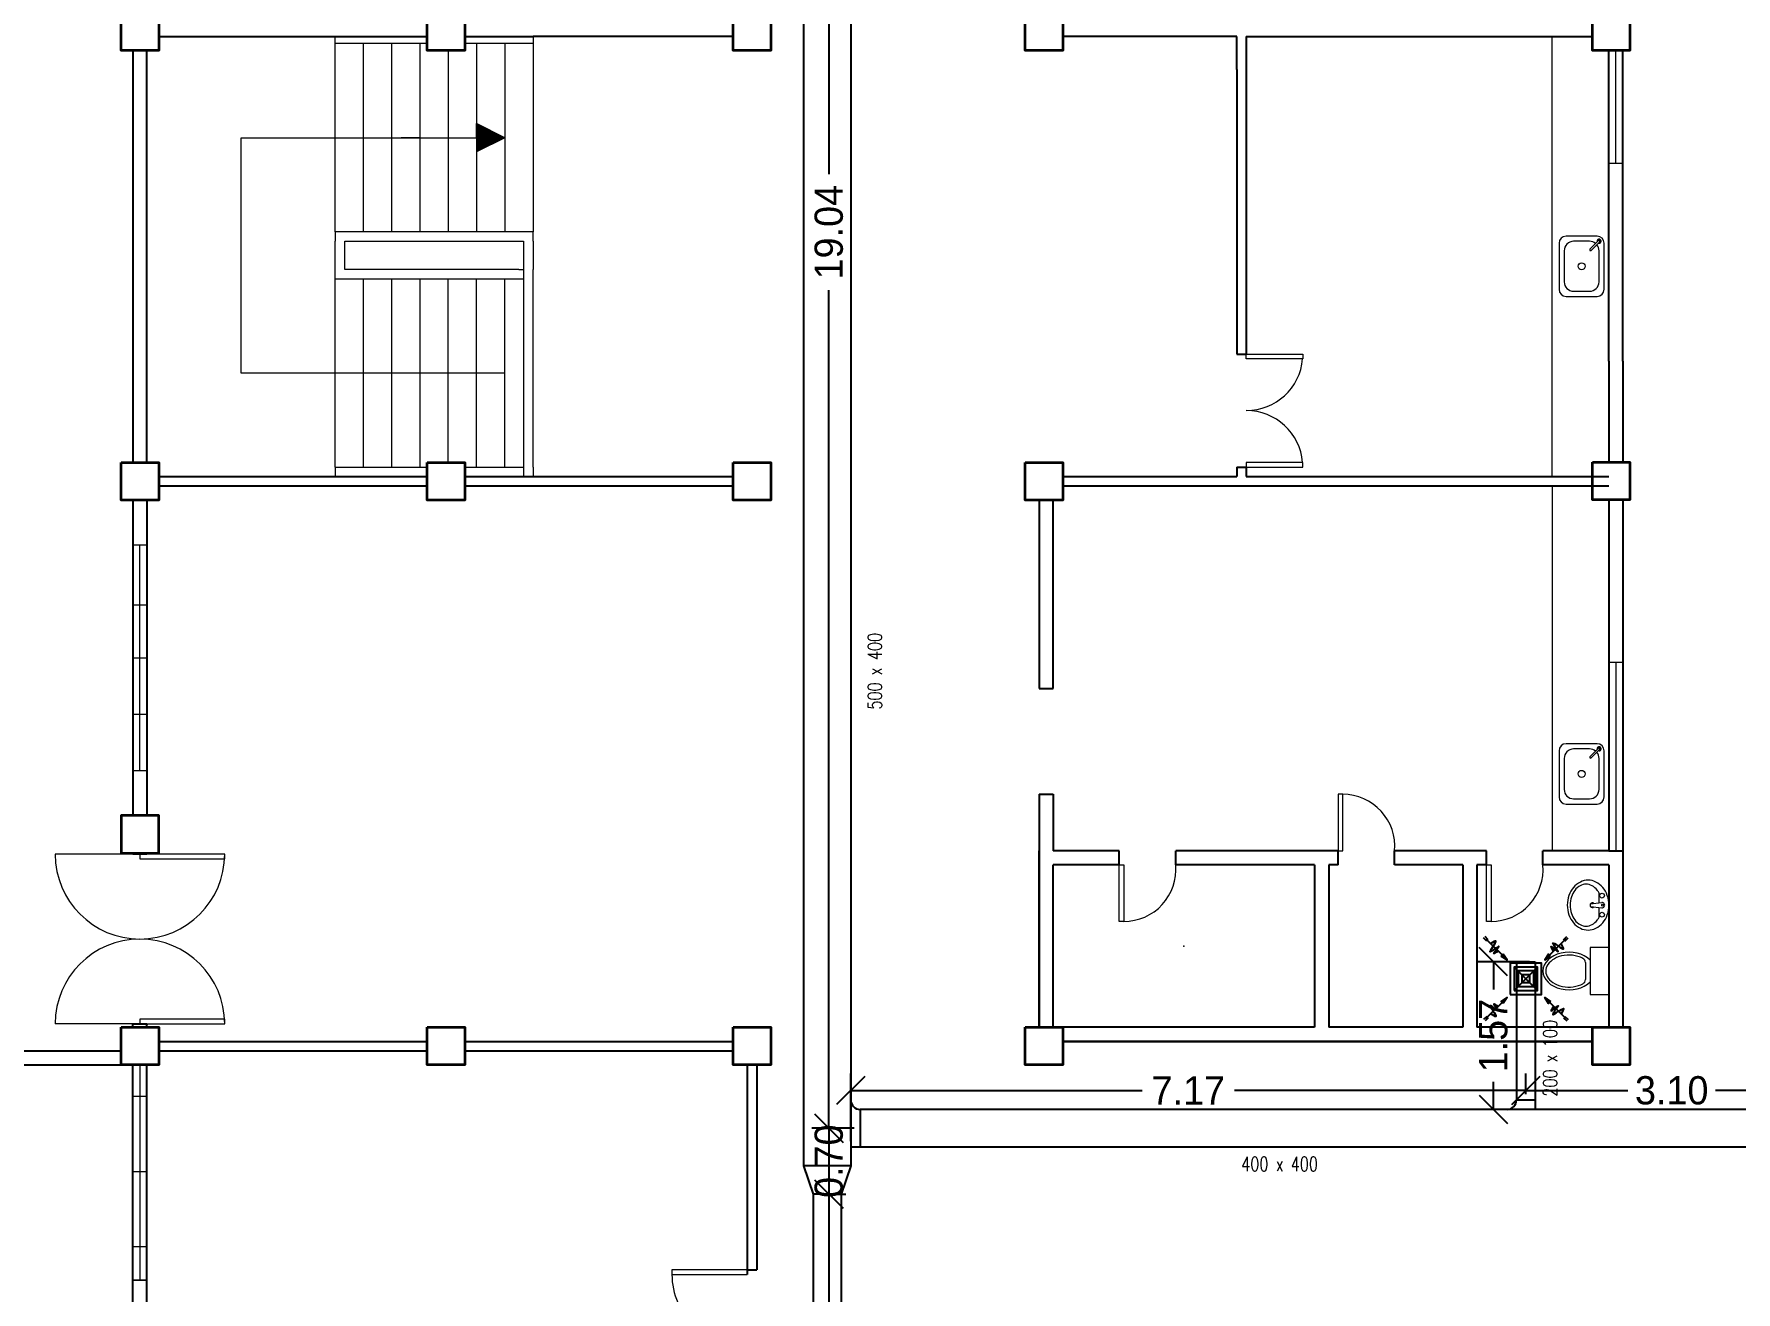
# Model space of a CAD drawing. Header units: inches. Extents: x 57 to 217, y -85 to 29.
# Drawn here: x 137.28 to 155.35, y -75.29 to -61.93 of the extents above; entities that cross this region are included whole.
import ezdxf

# ---------------------------------------------------------------- set-up
doc = ezdxf.new("R2010")
doc.units = ezdxf.units.IN
doc.header["$MEASUREMENT"] = 0
for name, color, linetype in [('AIR', 7, 'Continuous'), ('AIR-00', 8, 'Continuous'), ('AIR-03', 30, 'Continuous'), ('dimen', 7, 'Continuous'), ('ducting label', 7, 'Continuous'), ('exhaust', 7, 'Continuous')]:
    doc.layers.add(name, color=color, linetype=linetype)
doc.styles.add('Arch-Dim', font='simplex.shx', dxfattribs={"width": 0.75})
doc.dimstyles.new('Copy of dimension', dxfattribs={"dimtxt": 0.3, "dimasz": 0.3, "dimexe": 0.18, "dimexo": 0.0625, "dimgap": 0.09, "dimtad": 0, "dimzin": 0, "dimdsep": 46, "dimtxsty": 'Standard', "dimblk": 'OBLIQUE', "dimcen": 0.09, "dimclrd": 256, "dimclre": 256, "dimclrt": 256, "dimadec": 0, "dimazin": 0, "dimtfac": 1, "dimtofl": 0, "dimtmove": 0, "dimatfit": 3, "dimldrblk": 'OBLIQUE', "dimfxl": 1, "dimtolj": 1, "dimtzin": 0, "dimarcsym": 0})

# ---------------------------------------------------------------- blocks, each defined once
blk = doc.blocks.new('GRILL-C-IN')
at = {"layer": 'AIR-00', "ltscale": 3}
for p, q in [((-0.623, 0.601), (-0.674, 0.651)), ((-0.601, 0.623), (-0.651, 0.674)), ((-0.637, 0.637), (-0.3, 0.3)), ((0.637, 0.637), (0.3, 0.3)), ((0.601, 0.623), (0.651, 0.674)), ((0.623, 0.601), (0.674, 0.651)), ((-0.637, -0.637), (-0.3, -0.3)), ((0.637, -0.637), (0.3, -0.3)), ((-0.623, -0.601), (-0.674, -0.651)), ((-0.601, -0.623), (-0.651, -0.674)), ((0.601, -0.623), (0.651, -0.674)), ((0.623, -0.601), (0.674, -0.651))]:
    blk.add_line(p, q, dxfattribs=at)
at = {"layer": 'AIR-00', "color": 50}
for p, q in [((-0.188, 0.187), (0.187, -0.188)), ((0.187, 0.187), (-0.188, -0.188))]:
    blk.add_line(p, q, dxfattribs=at)
at = {"layer": 'AIR-00', "ltscale": 3}
for points in [[(-0.362, 0.393), (-0.393, 0.362), (-0.3, 0.3)], [(0.393, 0.362), (0.362, 0.393), (0.3, 0.3)], [(-0.362, -0.393), (-0.393, -0.362), (-0.3, -0.3)], [(0.393, -0.362), (0.362, -0.393), (0.3, -0.3)]]:
    blk.add_lwpolyline(points, close=True, dxfattribs=at)
at = {"layer": 'AIR-00', "color": 50}
for points in [[(-0.188, -0.188), (0.187, -0.188), (0.187, 0.187), (-0.188, 0.187)], [(-0.125, -0.125), (0.125, -0.125), (0.125, 0.125), (-0.125, 0.125)], [(-0.062, -0.062), (0.062, -0.062), (0.062, 0.062), (-0.062, 0.062)]]:
    blk.add_lwpolyline(points, close=True, dxfattribs=at)
at = {"layer": 'AIR-00', "ltscale": 3}
for points in [[(-0.441, 0.441), (-0.512, 0.404), (-0.432, 0.514), (-0.568, 0.43), (-0.477, 0.6), (-0.561, 0.561)], [(0.441, 0.441), (0.404, 0.512), (0.514, 0.432), (0.43, 0.568), (0.6, 0.477), (0.561, 0.561)], [(-0.441, -0.441), (-0.512, -0.404), (-0.432, -0.514), (-0.568, -0.43), (-0.477, -0.6), (-0.561, -0.561)], [(0.441, -0.441), (0.404, -0.512), (0.514, -0.432), (0.43, -0.568), (0.6, -0.477), (0.561, -0.561)]]:
    blk.add_spline(points, degree=3, dxfattribs=at)
for points in [[(-0.3, 0.3), (-0.362, 0.393), (-0.393, 0.362)], [(0.3, 0.3), (0.393, 0.362), (0.362, 0.393)], [(-0.3, -0.3), (-0.362, -0.393), (-0.393, -0.362)], [(0.3, -0.3), (0.393, -0.362), (0.362, -0.393)]]:
    blk.add_solid(points, dxfattribs=at)
at = {"layer": 'AIR-03', "color": 6}
blk.add_lwpolyline([(-0.25, -0.25), (0.25, -0.25), (0.25, 0.25), (-0.25, 0.25)], close=True, dxfattribs=at)
blk = doc.blocks.new('_Oblique')
at = {"color": 0, "linetype": 'ByBlock', "lineweight": -2}
blk.add_line((-0.5, -0.5), (0.5, 0.5), dxfattribs=at)
blk = doc.blocks.new('*D81')
at = {"layer": 'Defpoints', "color": 0, "transparency": 16777216}
for p in [(145.95, -54.515), (145.719, -73.551), (146.051, -73.551)]:
    blk.add_point(p, dxfattribs=at)
at = {"layer": 'dimen', "lineweight": -2, "transparency": 16777216}
for p, q in [((145.888, -54.515), (145.539, -54.515)), ((145.719, -54.515), (145.719, -63.418)), ((145.719, -73.551), (145.719, -64.648)), ((145.988, -73.551), (145.539, -73.551))]:
    blk.add_line(p, q, dxfattribs=at)
at = {"layer": 'dimen', "lineweight": -2, "transparency": 16777216, "xscale": 0.3, "yscale": 0.3, "zscale": 0.3}
for p, rotation in [((145.719, -54.515), 90), ((145.719, -73.551), 270)]:
    blk.add_blockref('_Oblique', p, dxfattribs=dict(at, rotation=rotation))
at = {"layer": 'dimen', "transparency": 16777216, "insert": (145.719, -64.033), "char_height": 0.3, "attachment_point": 5, "rotation": 90}
blk.add_mtext('\\A1;19.04', dxfattribs=at)
blk = doc.blocks.new('*D82')
at = {"layer": 'Defpoints', "color": 0, "transparency": 16777216}
for p in [(146.051, -73.551), (145.701, -74.251), (145.719, -74.251)]:
    blk.add_point(p, dxfattribs=at)
at = {"layer": 'dimen', "lineweight": -2, "transparency": 16777216}
for p, q in [((145.988, -73.551), (145.539, -73.551)), ((145.719, -73.551), (145.719, -74.251)), ((145.763, -74.251), (145.899, -74.251))]:
    blk.add_line(p, q, dxfattribs=at)
at = {"layer": 'dimen', "lineweight": -2, "transparency": 16777216, "xscale": 0.3, "yscale": 0.3, "zscale": 0.3}
for p, rotation in [((145.719, -73.551), 90), ((145.719, -74.251), 270)]:
    blk.add_blockref('_Oblique', p, dxfattribs=dict(at, rotation=rotation))
at = {"layer": 'dimen', "transparency": 16777216, "insert": (145.719, -73.901), "char_height": 0.3, "attachment_point": 5, "rotation": 90}
blk.add_mtext('\\A1;0.70', dxfattribs=at)
blk = doc.blocks.new('*D83')
at = {"layer": 'Defpoints', "color": 0, "transparency": 16777216}
for p in [(145.719, -74.251), (145.451, -78.016), (145.719, -78.016)]:
    blk.add_point(p, dxfattribs=at)
at = {"layer": 'dimen', "lineweight": -2, "transparency": 16777216}
for p, q in [((145.719, -74.251), (145.719, -75.594)), ((145.781, -74.251), (145.899, -74.251)), ((145.719, -78.016), (145.719, -76.674)), ((145.513, -78.016), (145.899, -78.016))]:
    blk.add_line(p, q, dxfattribs=at)
at = {"layer": 'dimen', "lineweight": -2, "transparency": 16777216, "xscale": 0.3, "yscale": 0.3, "zscale": 0.3}
for p, rotation in [((145.719, -74.251), 90), ((145.719, -78.016), 270)]:
    blk.add_blockref('_Oblique', p, dxfattribs=dict(at, rotation=rotation))
at = {"layer": 'dimen', "transparency": 16777216, "insert": (145.719, -76.134), "char_height": 0.3, "attachment_point": 5, "rotation": 90}
blk.add_mtext('\\A1;3.76', dxfattribs=at)
blk = doc.blocks.new('*D103')
at = {"layer": 'Defpoints', "color": 0, "transparency": 16777216}
for p in [(153.121, -73.15), (153.121, -73.251), (145.951, -73.751)]:
    blk.add_point(p, dxfattribs=at)
at = {"layer": 'dimen', "lineweight": -2, "transparency": 16777216}
for p, q in [((145.951, -73.689), (145.951, -72.97)), ((153.121, -73.189), (153.121, -72.97)), ((145.951, -73.15), (149.046, -73.15)), ((153.121, -73.15), (150.026, -73.15))]:
    blk.add_line(p, q, dxfattribs=at)
at = {"layer": 'dimen', "lineweight": -2, "transparency": 16777216, "xscale": 0.3, "yscale": 0.3, "zscale": 0.3, "rotation": 180}
blk.add_blockref('_Oblique', (145.951, -73.15), dxfattribs=at)
at = {"layer": 'dimen', "lineweight": -2, "transparency": 16777216, "xscale": 0.3, "yscale": 0.3, "zscale": 0.3}
blk.add_blockref('_Oblique', (153.121, -73.15), dxfattribs=at)
at = {"layer": 'dimen', "transparency": 16777216, "insert": (149.536, -73.15), "char_height": 0.3, "attachment_point": 5}
blk.add_mtext('\\A1;7.17', dxfattribs=at)
blk = doc.blocks.new('*D104')
at = {"layer": 'Defpoints', "color": 0, "transparency": 16777216}
for p in [(156.219, -73.15), (153.121, -73.251), (156.219, -73.851)]:
    blk.add_point(p, dxfattribs=at)
at = {"layer": 'dimen', "lineweight": -2, "transparency": 16777216}
for p, q in [((153.121, -73.189), (153.121, -72.97)), ((156.219, -73.789), (156.219, -72.97)), ((153.121, -73.15), (154.205, -73.15)), ((156.219, -73.15), (155.135, -73.15))]:
    blk.add_line(p, q, dxfattribs=at)
at = {"layer": 'dimen', "lineweight": -2, "transparency": 16777216, "xscale": 0.3, "yscale": 0.3, "zscale": 0.3, "rotation": 180}
blk.add_blockref('_Oblique', (153.121, -73.15), dxfattribs=at)
at = {"layer": 'dimen', "lineweight": -2, "transparency": 16777216, "xscale": 0.3, "yscale": 0.3, "zscale": 0.3}
blk.add_blockref('_Oblique', (156.219, -73.15), dxfattribs=at)
at = {"layer": 'dimen', "transparency": 16777216, "insert": (154.67, -73.15), "char_height": 0.3, "attachment_point": 5}
blk.add_mtext('\\A1;3.10', dxfattribs=at)
blk = doc.blocks.new('*D125')
at = {"layer": 'Defpoints', "color": 0, "transparency": 16777216}
for p in [(152.776, -71.782), (153.221, -71.782), (153.221, -73.351)]:
    blk.add_point(p, dxfattribs=at)
at = {"layer": 'dimen', "lineweight": -2, "transparency": 16777216}
for p, q in [((153.158, -71.782), (152.596, -71.782)), ((152.776, -71.782), (152.776, -72.077)), ((152.776, -73.351), (152.776, -73.057)), ((153.158, -73.351), (152.596, -73.351))]:
    blk.add_line(p, q, dxfattribs=at)
at = {"layer": 'dimen', "lineweight": -2, "transparency": 16777216, "xscale": 0.3, "yscale": 0.3, "zscale": 0.3}
for p, rotation in [((152.776, -71.782), 90), ((152.776, -73.351), 270)]:
    blk.add_blockref('_Oblique', p, dxfattribs=dict(at, rotation=rotation))
at = {"layer": 'dimen', "transparency": 16777216, "insert": (152.776, -72.567), "char_height": 0.3, "attachment_point": 5, "rotation": 90}
blk.add_mtext('\\A1;1.57', dxfattribs=at)

msp = doc.modelspace()

# ---------------------------------------------------------------- linework, layer by layer
at = {"color": 8, "linetype": 'ByBlock', "lineweight": 25}
for p, q in [((138.602, -61.954), (141.452, -61.954)), ((141.852, -61.954), (142.577, -61.954)), ((144.702, -61.954), (142.577, -61.954)), ((150.052, -61.954), (148.202, -61.954)), ((150.052, -62.304), (150.052, -61.954)), ((150.152, -61.954), (150.152, -65.328)), ((150.152, -61.954), (153.827, -61.954)), ((138.327, -62.104), (138.327, -66.479)), ((138.477, -64.029), (138.477, -62.104)), ((154.002, -65.404), (154.002, -62.102)), ((154.152, -65.404), (154.152, -62.102)), ((150.052, -62.304), (150.052, -65.328)), ((138.477, -64.129), (138.477, -64.029)), ((138.477, -64.429), (138.477, -64.129)), ((138.477, -64.529), (138.477, -64.429)), ((138.477, -66.479), (138.477, -64.529)), ((150.052, -65.328), (150.152, -65.328)), ((154.002, -65.404), (154.002, -66.477)), ((154.152, -65.404), (154.152, -66.477)), ((138.602, -66.629), (141.452, -66.629)), ((141.852, -66.629), (144.702, -66.629)), ((148.202, -66.628), (149.902, -66.628)), ((149.902, -66.628), (150.052, -66.628)), ((149.902, -66.628), (150.052, -66.628)), ((150.052, -66.528), (150.152, -66.528)), ((150.052, -66.528), (150.052, -66.628)), ((150.152, -66.528), (150.152, -66.628)), ((150.152, -66.628), (152.952, -66.628)), ((150.152, -66.628), (154.002, -66.628)), ((138.602, -66.729), (141.452, -66.729)), ((141.852, -66.729), (144.702, -66.729)), ((148.202, -66.728), (152.952, -66.728)), ((149.902, -66.728), (154.002, -66.728)), ((154.002, -66.877), (154.002, -70.604)), ((154.152, -66.877), (154.152, -70.604)), ((138.327, -66.879), (138.327, -70.229)), ((138.477, -66.879), (138.477, -70.229)), ((147.952, -66.879), (147.952, -68.879)), ((148.102, -68.879), (148.102, -66.879)), ((147.952, -68.879), (148.102, -68.879)), ((147.952, -70.004), (147.952, -72.479)), ((147.952, -70.004), (148.102, -70.004)), ((148.102, -70.004), (148.102, -70.604)), ((138.327, -70.629), (138.327, -70.641)), ((138.477, -70.629), (138.477, -70.641)), ((151.127, -70.604), (149.402, -70.604)), ((152.702, -70.604), (151.727, -70.604)), ((154.002, -70.604), (153.302, -70.604)), ((154.002, -70.604), (154.152, -70.604)), ((154.152, -70.604), (154.152, -72.477)), ((154.002, -70.754), (154.002, -72.479)), ((138.327, -71.538), (138.327, -71.545)), ((138.477, -71.538), (138.477, -71.545)), ((138.327, -72.441), (138.327, -72.454)), ((138.477, -72.441), (138.477, -72.454)), ((150.877, -72.479), (148.102, -72.479)), ((152.452, -72.479), (151.027, -72.479)), ((154.002, -72.479), (152.602, -72.479)), ((138.602, -72.629), (141.452, -72.629)), ((141.852, -72.629), (144.702, -72.629)), ((148.202, -72.629), (153.827, -72.629)), ((153.827, -72.629), (148.202, -72.629)), ((138.602, -72.729), (141.452, -72.729)), ((141.852, -72.729), (144.702, -72.729)), ((138.327, -78.479), (138.327, -72.879)), ((138.477, -78.479), (138.477, -72.879)), ((144.852, -72.879), (144.852, -75.104)), ((144.952, -72.879), (144.952, -75.054)), ((144.852, -75.054), (144.952, -75.054))]:
    msp.add_line(p, q, dxfattribs=at)
at = {"color": 8, "linetype": 'ByBlock', "lineweight": 9}
for p, q in [((140.477, -62.029), (140.477, -61.954)), ((142.577, -61.954), (142.577, -62.029)), ((153.402, -66.628), (153.402, -61.952)), ((140.477, -64.029), (140.477, -62.029)), ((141.452, -62.029), (140.477, -62.029)), ((140.777, -64.029), (140.777, -62.029)), ((141.077, -64.029), (141.077, -62.029)), ((141.377, -64.029), (141.377, -62.029)), ((141.677, -62.104), (141.677, -64.029)), ((142.577, -62.029), (141.852, -62.029)), ((141.977, -62.029), (141.977, -64.029)), ((142.277, -62.029), (142.277, -64.029)), ((142.577, -62.029), (142.577, -64.029)), ((154.077, -63.302), (154.077, -62.102)), ((154.152, -62.102), (154.152, -63.302)), ((141.977, -63.029), (141.977, -62.879)), ((142.277, -63.029), (141.977, -62.879)), ((141.987, -63.029), (141.987, -62.884)), ((141.997, -63.029), (141.997, -62.889)), ((142.007, -63.029), (142.007, -62.894)), ((142.017, -63.029), (142.017, -62.899)), ((139.477, -65.529), (139.477, -63.029)), ((139.477, -63.029), (141.977, -63.029)), ((141.377, -63.029), (141.177, -63.029)), ((141.377, -63.029), (141.577, -63.029)), ((141.977, -63.029), (142.277, -63.029)), ((141.977, -63.029), (141.977, -63.179)), ((142.277, -63.029), (141.977, -63.179)), ((141.987, -63.029), (141.987, -63.174)), ((141.997, -63.029), (141.997, -63.169)), ((142.007, -63.029), (142.007, -63.164)), ((142.017, -63.029), (142.017, -63.159)), ((142.027, -63.029), (142.027, -62.904)), ((142.027, -63.029), (142.027, -63.154)), ((142.037, -63.029), (142.037, -62.909)), ((142.037, -63.029), (142.037, -63.149)), ((142.047, -63.029), (142.047, -62.914)), ((142.047, -63.029), (142.047, -63.144)), ((142.057, -63.029), (142.057, -62.919)), ((142.057, -63.029), (142.057, -63.139)), ((142.067, -63.029), (142.067, -62.924)), ((142.067, -63.029), (142.067, -63.134)), ((142.077, -63.029), (142.077, -62.929)), ((142.077, -63.029), (142.077, -63.129)), ((142.087, -63.029), (142.087, -62.934)), ((142.087, -63.029), (142.087, -63.124)), ((142.097, -63.029), (142.097, -62.939)), ((142.097, -63.029), (142.097, -63.119)), ((142.107, -63.029), (142.107, -62.944)), ((142.107, -63.029), (142.107, -63.114)), ((142.117, -63.029), (142.117, -62.949)), ((142.117, -63.029), (142.117, -63.109)), ((142.127, -63.029), (142.127, -62.954)), ((142.127, -63.029), (142.127, -63.104)), ((142.137, -63.029), (142.137, -62.959)), ((142.137, -63.029), (142.137, -63.099)), ((142.147, -63.029), (142.147, -62.964)), ((142.147, -63.029), (142.147, -63.094)), ((142.157, -63.029), (142.157, -62.969)), ((142.157, -63.029), (142.157, -63.089)), ((142.167, -63.029), (142.167, -62.974)), ((142.167, -63.029), (142.167, -63.084)), ((142.177, -63.029), (142.177, -62.979)), ((142.177, -63.029), (142.177, -63.079)), ((142.187, -63.029), (142.187, -62.984)), ((142.187, -63.029), (142.187, -63.074)), ((142.197, -63.029), (142.197, -62.989)), ((142.197, -63.029), (142.197, -63.069)), ((142.207, -63.029), (142.207, -62.994)), ((142.207, -63.029), (142.207, -63.064)), ((142.217, -63.029), (142.217, -62.999)), ((142.217, -63.029), (142.217, -63.059)), ((142.227, -63.029), (142.227, -63.004)), ((142.227, -63.029), (142.227, -63.054)), ((142.237, -63.029), (142.237, -63.009)), ((142.237, -63.029), (142.237, -63.049)), ((142.247, -63.029), (142.247, -63.014)), ((142.247, -63.029), (142.247, -63.044)), ((142.257, -63.029), (142.257, -63.019)), ((142.257, -63.029), (142.257, -63.039)), ((142.267, -63.029), (142.267, -63.024)), ((142.267, -63.029), (142.267, -63.034)), ((154.152, -63.302), (154.002, -63.302)), ((142.577, -64.029), (140.477, -64.029)), ((140.477, -64.029), (140.477, -64.129)), ((140.477, -64.429), (140.477, -64.129)), ((140.577, -64.429), (140.577, -64.129)), ((140.577, -64.129), (142.427, -64.129)), ((142.427, -64.129), (142.477, -64.129)), ((142.477, -64.129), (142.477, -64.429)), ((142.577, -64.129), (142.577, -64.029)), ((142.577, -64.129), (142.577, -64.429)), ((140.477, -66.529), (140.477, -64.429)), ((142.427, -64.429), (140.577, -64.429)), ((142.427, -64.429), (142.477, -64.429)), ((142.477, -64.429), (142.477, -66.629)), ((142.577, -64.529), (142.577, -64.429)), ((140.477, -64.529), (142.477, -64.529)), ((140.777, -66.529), (140.777, -64.529)), ((141.077, -66.529), (141.077, -64.529)), ((141.377, -66.529), (141.377, -64.529)), ((141.677, -66.479), (141.677, -64.529)), ((141.977, -66.529), (141.977, -64.529)), ((142.277, -66.529), (142.277, -64.529)), ((142.577, -66.529), (142.577, -64.529)), ((140.477, -65.529), (139.477, -65.529)), ((142.277, -65.529), (140.477, -65.529)), ((140.477, -66.529), (140.477, -66.629)), ((140.477, -66.529), (141.452, -66.529)), ((141.852, -66.529), (142.477, -66.529)), ((142.577, -66.529), (142.577, -66.629)), ((153.402, -66.728), (153.402, -70.604)), ((147.952, -66.879), (148.102, -66.879)), ((154.152, -68.604), (154.002, -68.604)), ((154.077, -68.604), (154.077, -70.604)), ((154.152, -70.604), (154.152, -68.604)), ((138.402, -72.879), (138.402, -75.166)), ((138.327, -74.01), (138.327, -73.21)), ((138.327, -73.21), (138.477, -73.21)), ((138.477, -73.21), (138.477, -74.81)), ((138.327, -74.01), (138.477, -74.01)), ((138.477, -74.81), (138.327, -74.81)), ((138.327, -75.166), (138.477, -75.166))]:
    msp.add_line(p, q, dxfattribs=at)
at = {"color": 8, "lineweight": 9, "ltscale": 0.4}
for p, q in [((153.473, -64.15), (153.473, -64.64)), ((153.878, -64.075), (153.548, -64.075)), ((153.798, -64.13), (153.628, -64.13)), ((153.893, -64.122), (153.802, -64.213)), ((153.906, -64.135), (153.814, -64.226)), ((153.953, -64.64), (153.953, -64.15)), ((153.528, -64.23), (153.528, -64.56)), ((153.898, -64.56), (153.898, -64.23)), ((153.628, -64.66), (153.798, -64.66)), ((153.548, -64.715), (153.878, -64.715)), ((153.473, -69.542), (153.473, -70.032)), ((153.878, -69.467), (153.548, -69.467)), ((153.798, -69.522), (153.628, -69.522)), ((153.893, -69.514), (153.802, -69.605)), ((153.906, -69.526), (153.814, -69.618)), ((153.953, -70.032), (153.953, -69.542)), ((153.528, -69.622), (153.528, -69.952)), ((153.898, -69.952), (153.898, -69.622)), ((153.548, -70.107), (153.878, -70.107)), ((153.628, -70.052), (153.798, -70.052))]:
    msp.add_line(p, q, dxfattribs=at)
at = {"color": 8, "linetype": 'ByBlock', "lineweight": 13}
for p, q in [((150.152, -65.328), (150.752, -65.328)), ((150.152, -65.378), (150.152, -65.328)), ((150.752, -65.378), (150.152, -65.378)), ((150.752, -65.328), (150.752, -65.378)), ((150.752, -66.478), (150.152, -66.478)), ((150.152, -66.478), (150.152, -66.528)), ((150.752, -66.528), (150.752, -66.478)), ((150.152, -66.528), (150.752, -66.528))]:
    msp.add_line(p, q, dxfattribs=at)
at = {"color": 8, "lineweight": 9}
for p, q in [((138.327, -67.354), (138.477, -67.354)), ((138.327, -68.554), (138.327, -67.354)), ((138.402, -69.754), (138.402, -67.354)), ((138.477, -67.354), (138.477, -69.754)), ((138.327, -67.991), (138.477, -67.991)), ((138.327, -68.554), (138.327, -69.754)), ((138.327, -68.554), (138.477, -68.554)), ((138.327, -69.154), (138.477, -69.154)), ((138.477, -69.754), (138.327, -69.754)), ((153.805, -71.167), (153.927, -71.154)), ((153.805, -71.196), (153.927, -71.209)), ((154.003, -71.631), (153.803, -71.631)), ((153.803, -71.631), (153.803, -72.131)), ((154.003, -72.131), (154.003, -71.631)), ((153.753, -71.791), (153.753, -71.972)), ((153.803, -72.131), (154.003, -72.131))]:
    msp.add_line(p, q, dxfattribs=at)
at = {"color": 8, "lineweight": 25}
for p, q in [((138.477, -70.229), (138.327, -70.229)), ((138.327, -70.629), (138.327, -70.641)), ((138.477, -70.641), (138.327, -70.641)), ((138.477, -70.629), (138.477, -70.641)), ((138.327, -72.441), (138.477, -72.441)), ((138.327, -72.479), (138.327, -72.441)), ((138.477, -72.479), (138.477, -72.441)), ((135.202, -72.729), (138.202, -72.729)), ((135.202, -72.879), (138.202, -72.879))]:
    msp.add_line(p, q, dxfattribs=at)
at = {"color": 8, "lineweight": 13}
for p, q in [((138.402, -70.641), (137.502, -70.641)), ((139.302, -70.641), (138.402, -70.641)), ((138.402, -70.641), (138.402, -70.691)), ((139.302, -70.691), (139.302, -70.641)), ((138.402, -70.691), (139.302, -70.691)), ((138.402, -72.441), (137.502, -72.441)), ((139.302, -72.391), (138.402, -72.391)), ((138.402, -72.391), (138.402, -72.441)), ((138.402, -72.441), (139.302, -72.441)), ((139.302, -72.441), (139.302, -72.391))]:
    msp.add_line(p, q, dxfattribs=at)
at = {"color": 8, "linetype": 'ByBlock', "lineweight": 25, "ltscale": 0.3}
for p, q in [((147.952, -72.479), (147.952, -70.604)), ((148.802, -70.604), (148.102, -70.604)), ((148.802, -70.754), (148.802, -70.604)), ((151.127, -70.604), (149.402, -70.604)), ((149.402, -70.754), (149.402, -70.604)), ((151.127, -70.754), (151.127, -70.604)), ((152.702, -70.604), (151.727, -70.604)), ((151.727, -70.754), (151.727, -70.604)), ((152.702, -70.754), (152.702, -70.604)), ((154.002, -70.604), (153.302, -70.604)), ((153.302, -70.754), (153.302, -70.604)), ((148.102, -72.479), (148.102, -70.754)), ((148.802, -70.754), (148.102, -70.754)), ((150.877, -70.754), (149.402, -70.754)), ((150.877, -70.754), (150.877, -72.479)), ((151.027, -70.754), (151.027, -72.479)), ((151.127, -70.754), (151.027, -70.754)), ((152.452, -70.754), (151.727, -70.754)), ((152.452, -70.754), (152.452, -72.479)), ((152.602, -70.754), (152.602, -72.479)), ((152.702, -70.754), (152.602, -70.754)), ((152.702, -70.754), (152.602, -70.754)), ((154.002, -70.754), (153.302, -70.754))]:
    msp.add_line(p, q, dxfattribs=at)
at = {"color": 8, "linetype": 'ByBlock', "lineweight": 35}
for points in [[(138.202, -61.704), (138.602, -61.704), (138.602, -62.104), (138.202, -62.104)], [(141.452, -61.704), (141.852, -61.704), (141.852, -62.104), (141.452, -62.104)], [(144.702, -61.704), (145.102, -61.704), (145.102, -62.104), (144.702, -62.104)], [(147.802, -61.704), (148.202, -61.704), (148.202, -62.104), (147.802, -62.104)], [(153.827, -61.702), (154.227, -61.702), (154.227, -62.102), (153.827, -62.102)], [(138.202, -66.479), (138.602, -66.479), (138.602, -66.879), (138.202, -66.879)], [(141.452, -66.479), (141.852, -66.479), (141.852, -66.879), (141.452, -66.879)], [(144.702, -66.479), (145.102, -66.479), (145.102, -66.879), (144.702, -66.879)], [(147.802, -66.479), (148.202, -66.479), (148.202, -66.879), (147.802, -66.879)], [(153.827, -66.477), (154.227, -66.477), (154.227, -66.877), (153.827, -66.877)], [(138.202, -72.479), (138.602, -72.479), (138.602, -72.879), (138.202, -72.879)], [(141.452, -72.479), (141.852, -72.479), (141.852, -72.879), (141.452, -72.879)], [(144.702, -72.479), (145.102, -72.479), (145.102, -72.879), (144.702, -72.879)], [(147.802, -72.479), (148.202, -72.479), (148.202, -72.879), (147.802, -72.879)], [(153.827, -72.477), (154.227, -72.477), (154.227, -72.877), (153.827, -72.877)]]:
    msp.add_lwpolyline(points, close=True, dxfattribs=at)
at = {"color": 8, "lineweight": 9}
for points in [[(138.327, -69.754), (138.327, -67.354), (138.477, -67.354), (138.477, -69.754)], [(138.327, -67.354), (138.477, -67.354), (138.477, -69.754), (138.327, -69.754)], [(138.327, -72.879), (138.477, -72.879), (138.477, -75.166), (138.327, -75.166)]]:
    msp.add_lwpolyline(points, close=True, dxfattribs=at)
at = {"color": 8, "lineweight": 13, "ltscale": 0.03}
for points in [[(151.127, -70.604), (151.177, -70.604), (151.177, -70.004), (151.127, -70.004)], [(148.802, -70.754), (148.852, -70.754), (148.852, -71.354), (148.802, -71.354)], [(152.702, -70.754), (152.752, -70.754), (152.752, -71.354), (152.702, -71.354)], [(144.852, -75.104), (144.852, -75.054), (144.052, -75.054), (144.052, -75.104)]]:
    msp.add_lwpolyline(points, close=True, dxfattribs=at)
at = {"color": 8, "lineweight": 35}
msp.add_lwpolyline([(138.202, -70.629), (138.602, -70.629), (138.602, -70.229), (138.202, -70.229)], close=True, dxfattribs=at)
at = {"color": 8, "lineweight": 9}
msp.add_lwpolyline([(153.782, -70.916, 0.11576), (153.7, -70.936, 0.104047), (153.626, -70.994, 0.090875), (153.578, -71.078, 0.083344), (153.561, -71.181, 0.083344), (153.578, -71.285, 0.090875), (153.626, -71.369, 0.104047), (153.7, -71.427, 0.11576), (153.782, -71.446, 0.11576), (153.864, -71.427, 0.104047), (153.938, -71.369, 0.090875), (153.986, -71.285, 0.083344), (154.003, -71.181, 0.083344), (153.986, -71.078, 0.090875), (153.938, -70.994, 0.104047), (153.864, -70.936, 0.11576)], format="xyb", close=True, dxfattribs=at)
for points in [[(153.761, -70.959, 0.124838), (153.698, -70.975, 0.105788), (153.641, -71.024, 0.086697), (153.605, -71.094, 0.076776), (153.591, -71.181, 0.076776), (153.605, -71.269, 0.086697), (153.641, -71.339, 0.105788), (153.698, -71.388, 0.124838), (153.761, -71.404, 0.124838), (153.824, -71.388, 0.105788), (153.881, -71.339, 0.040067), (153.901, -71.308), (153.901, -71.206, 0.040067)], [(153.901, -71.157), (153.901, -71.055, 0.040067), (153.881, -71.024, 0.105788), (153.824, -70.975, 0.124838), (153.761, -70.959, 0.124838)]]:
    msp.add_lwpolyline(points, format="xyb", dxfattribs=at)
at = {"color": 8, "lineweight": 9, "ltscale": 0.4}
for centre in [(153.713, -64.395), (153.713, -69.787)]:
    msp.add_circle(centre, 0.0375, dxfattribs=at)
at = {"color": 8, "lineweight": 9}
for centre, radius in [((153.93, -71.08), 0.0255), ((153.936, -71.181), 0.0095), ((153.93, -71.283), 0.0255)]:
    msp.add_circle(centre, radius, dxfattribs=at)
at = {"color": 8, "lineweight": 9, "ltscale": 0.4}
for centre, radius, start, end in [((153.548, -64.15), 0.075, 90, 180), ((153.628, -64.23), 0.1, 90, 180), ((153.798, -64.23), 0.1, 50.0132, 90), ((153.798, -64.23), 0.1, 0, 39.9868), ((153.878, -64.15), 0.075, 0, 90), ((153.899, -64.128), 0.0217, 248.7565, 201.2435), ((153.899, -64.128), 0.0145, 262.0499, 187.9501), ((153.899, -64.128), 0.00874, 315, 135), ((153.808, -64.22), 0.00874, 135, 315), ((153.548, -64.64), 0.075, 180, 270), ((153.628, -64.56), 0.1, 180, 270), ((153.798, -64.56), 0.1, 270, 0), ((153.878, -64.64), 0.075, 270, 0), ((153.548, -69.542), 0.075, 90, 180), ((153.628, -69.622), 0.1, 90, 180), ((153.798, -69.622), 0.1, 50.0132, 90), ((153.798, -69.622), 0.1, 0, 39.9868), ((153.878, -69.542), 0.075, 0, 90), ((153.899, -69.52), 0.0217, 248.7565, 201.2435), ((153.899, -69.52), 0.0145, 262.0499, 187.9501), ((153.899, -69.52), 0.00874, 315, 135), ((153.808, -69.611), 0.00874, 135, 315), ((153.548, -70.032), 0.075, 180, 270), ((153.628, -69.952), 0.1, 180, 270), ((153.798, -69.952), 0.1, 270, 0), ((153.878, -70.032), 0.075, 270, 0)]:
    msp.add_arc(centre, radius, start, end, dxfattribs=at)
at = {"color": 8, "linetype": 'ByBlock', "lineweight": 13}
for centre, start, end in [((150.152, -65.328), 270, 355.2198), ((150.152, -66.528), 4.7802, 90)]:
    msp.add_arc(centre, 0.6, start, end, dxfattribs=at)
at = {"color": 8, "lineweight": 13, "ltscale": 0.03}
for centre, radius, start, end in [((151.177, -70.556), 0.552, 355.0209, 90), ((148.852, -70.802), 0.552, 270, 4.9791), ((152.752, -70.802), 0.552, 270, 4.9791), ((144.804, -75.104), 0.752, 180, 273.6952)]:
    msp.add_arc(centre, radius, start, end, dxfattribs=at)
at = {"color": 8, "lineweight": 13}
for centre, start, end in [((138.402, -70.641), 180, 0), ((138.402, -72.441), 0, 180)]:
    msp.add_arc(centre, 0.9, start, end, dxfattribs=at)
at = {"color": 8, "lineweight": 9}
for centre, radius, start, end in [((153.828, -71.181), 0.025, 161.3793, 198.6207), ((153.899, -71.181), 0.0948, 171.2026, 188.7974), ((153.828, -71.181), 0.025, 48.7978, 143.6932), ((153.828, -71.181), 0.025, 216.3068, 311.2022), ((153.93, -71.181), 0.028, 263.7545, 96.2455), ((153.703, -71.791), 0.05, 0, 61.8499), ((153.703, -71.972), 0.05, 298.0084, 360)]:
    msp.add_arc(centre, radius, start, end, dxfattribs=at)
msp.add_ellipse((153.578, -71.881), major_axis=(0.275, 0), ratio=0.727273, start_param=0.612555, end_param=5.670631, dxfattribs=at)
msp.add_open_spline([(153.727, -71.747), (153.71, -71.738), (153.692, -71.731), (153.601, -71.704), (153.514, -71.709), (153.382, -71.767), (153.341, -71.817), (153.327, -71.915), (153.353, -71.967), (153.464, -72.041), (153.548, -72.059), (153.662, -72.043), (153.697, -72.032), (153.726, -72.016)], degree=3, knots=[0.937253, 0.937253, 0.937253, 0.937253, 1.185372, 1.185372, 2.113864, 2.113864, 3.042356, 3.042356, 3.970847, 3.970847, 4.899339, 4.899339, 5.346062, 5.346062, 5.346062, 5.346062], dxfattribs=at)
at = {"color": 8, "linetype": 'ByBlock', "lineweight": 9, "ltscale": 0.3}
msp.add_point((149.49, -71.616), dxfattribs=at)
at = {"layer": 'exhaust'}
for p, q in [((145.95, -44.807), (145.951, -73.951)), ((145.45, -44.909), (145.451, -73.951)), ((153.021, -71.782), (153.021, -73.251)), ((153.021, -71.782), (153.221, -71.782)), ((153.221, -71.782), (153.221, -73.351)), ((179.09, -73.351), (146.051, -73.351)), ((146.051, -73.351), (146.051, -73.751)), ((153.021, -73.251), (153.221, -73.251)), ((179.09, -73.751), (145.951, -73.751)), ((145.951, -73.951), (145.451, -73.951)), ((145.451, -73.951), (145.551, -74.251)), ((145.951, -73.951), (145.851, -74.251)), ((145.551, -74.251), (145.551, -84.155)), ((145.851, -74.251), (145.551, -74.251)), ((145.851, -74.251), (145.851, -78.316))]:
    msp.add_line(p, q, dxfattribs=at)
for centre, start, end in [((146.051, -73.251), 180.0004, 270), ((152.921, -73.251), 270, 0)]:
    msp.add_arc(centre, 0.1, start, end, dxfattribs=at)

# ---------------------------------------------------------------- block references
at = {"layer": 'AIR', "xscale": 0.6658363358532475, "yscale": 0.6658363358532475, "zscale": 0.6658363358532475}
msp.add_blockref('GRILL-C-IN', (153.121, -71.963), dxfattribs=at)

# ---------------------------------------------------------------- texts
at = {"layer": 'ducting label', "color": 240, "linetype": 'Continuous', "lineweight": 25, "true_color": 0xed1f24, "insert": (146.131, -69.104), "char_height": 0.15, "attachment_point": 1, "rotation": 90, "style": 'Arch-Dim'}
msp.add_mtext_dynamic_manual_height_columns('\\A1;500 x 400', width=1.19515, gutter_width=1.011, heights=[0], dxfattribs=at)
at = {"layer": 'ducting label', "color": 3, "linetype": 'Continuous', "lineweight": 25, "insert": (150.098, -73.856), "char_height": 0.15, "attachment_point": 1, "style": 'Arch-Dim'}
msp.add_mtext_dynamic_manual_height_columns('\\A1;{\\C240;\\c2367469;400 x 400}', width=1.19515, gutter_width=1.011, heights=[0], dxfattribs=at)
at = {"layer": 'exhaust', "color": 240, "linetype": 'Continuous', "lineweight": 25, "true_color": 0xed1f24, "insert": (153.304, -73.215), "char_height": 0.15, "attachment_point": 1, "rotation": 90, "style": 'Arch-Dim'}
msp.add_mtext_dynamic_manual_height_columns('\\A1;200 x 100', width=1.19515, gutter_width=1.011, heights=[0], dxfattribs=at)

# ---------------------------------------------------------------- dimensions: what is measured, and where the dimension line sits
at = {"layer": 'dimen'}
for base, p1, p2, picture, middle in [((145.719, -73.551), (145.95, -54.515), (146.051, -73.551), '*D81', (145.719, -64.033)), ((152.776, -71.782), (153.221, -73.351), (153.221, -71.782), '*D125', (152.776, -72.567)), ((145.7188, -78.01619), (145.7188, -74.25121), (145.45058, -78.01619), '*D83', (145.7188, -76.1337))]:
    dim = msp.add_linear_dim(base=base, p1=p1, p2=p2, angle=90, dimstyle='Copy of dimension', dxfattribs=at)
    dim.commit()
    dim.dimension.update_dxf_attribs({"geometry": picture, "text_midpoint": middle})
for base, p1, p2, picture, middle in [((153.121, -73.15), (145.951, -73.751), (153.121, -73.251), '*D103', (149.536, -73.15)), ((156.219, -73.15), (153.121, -73.251), (156.219, -73.851), '*D104', (154.67, -73.15))]:
    dim = msp.add_linear_dim(base=base, p1=p1, p2=p2, dimstyle='Copy of dimension', dxfattribs=at)
    dim.commit()
    dim.dimension.update_dxf_attribs({"geometry": picture, "text_midpoint": middle})
dim = msp.add_linear_dim(base=(145.719, -74.251), p1=(146.051, -73.551), p2=(145.701, -74.251), angle=90, dimstyle='Copy of dimension', dxfattribs=at)
dim.commit()
dim.dimension.update_dxf_attribs({"geometry": '*D82', "text_midpoint": (145.719, -73.901), "dimtype": 160})

doc.saveas('drawing.dxf')
